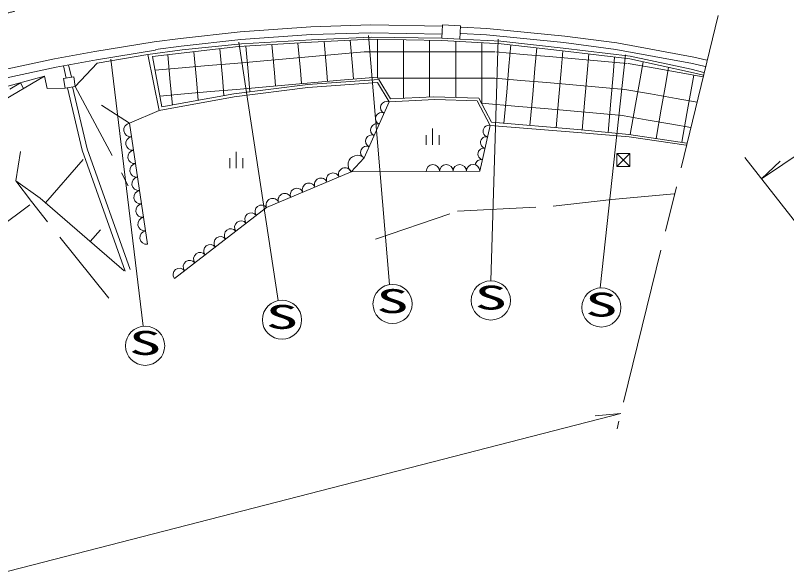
# Model space of a CAD drawing. Units: millimetres, scale not verified. Extents: x 40000 to 680000, y 20000 to 380000.
# Drawn here: x 303802 to 362869, y 262873 to 305338 of the extents above; entities that cross this region are included whole.
import ezdxf
from ezdxf.enums import TextEntityAlignment as Align

# ---------------------------------------------------------------- set-up
doc = ezdxf.new("R2010")
doc.units = ezdxf.units.MM
doc.header["$LTSCALE"] = 1000
doc.linetypes.add('CHAIN', pattern=[18.5, 12, -1.5, 3.5, -1.5])
doc.linetypes.add('DASHED', pattern=[7.5, 6, -1.5])
for name, color, linetype, lineweight in [('M-BGD', 7, 'Continuous', 13), ('M-BMK', 2, 'CHAIN', 13), ('M-BMK-ROW', 30, 'Continuous', 13), ('M-STR-HTXT', 7, 'Continuous', 13)]:
    doc.layers.add(name, color=color, linetype=linetype, lineweight=lineweight)
doc.styles.add('ＭＳ ゴシック', font='')
doc.styles.get('ＭＳ ゴシック').set_extended_font_data('MS Gothic')

msp = doc.modelspace()

# ---------------------------------------------------------------- linework, layer by layer
at = {"layer": 'M-BGD', "linetype": 'CHAIN'}
for p, q in [((357638, 305322), (349887, 273661)), ((359671, 294449), (381012, 267133))]:
    msp.add_line(p, q, dxfattribs=at)
at = {"layer": 'M-BGD', "linetype": 'DASHED'}
for p, q in [((326436, 304465), (321011, 304085)), ((331032, 304606), (326436, 304465)), ((336509, 304511), (331032, 304606)), ((339915, 304346), (337948, 304449)), ((345873, 303755), (339915, 304346)), ((321011, 304085), (316434, 303580)), ((326467, 303866), (321065, 303487)), ((331035, 304006), (326467, 303866)), ((336498, 303911), (331035, 304006)), ((339877, 303847), (337922, 303950)), ((345816, 303259), (339877, 303847)), ((349879, 303226), (345873, 303755)), ((314440, 303308), (309895, 302567)), ((316434, 303580), (314440, 303308)), ((321065, 303487), (316508, 302984)), ((349801, 302732), (345816, 303259)), ((355773, 302148), (349879, 303226)), ((309895, 302567), (306798, 302021)), ((314544, 302667), (310004, 301926)), ((316508, 302984), (314521, 302714)), ((355671, 301658), (349801, 302732)), ((306798, 302021), (302863, 301159)), ((310004, 301926), (306924, 301383)), ((310065, 301684), (313942, 302355)), ((356765, 301917), (355773, 302148)), ((306924, 301383), (303025, 300529)), ((307696, 300535), (307474, 301480)), ((308093, 300595), (307869, 301550)), ((308375, 299889), (310065, 301684)), ((356646, 301431), (355671, 301658)), ((306229, 299743), (306037, 300674)), ((307604, 299771), (306229, 299743)), ((308375, 299889), (312450, 292282)), ((329513, 293353), (335264, 293386)), ((305039, 291066), (303832, 292670)), ((344985, 290723), (349473, 291238)), ((349473, 291238), (354257, 291669)), ((310946, 283662), (305039, 291066)), ((337675, 290346), (344985, 290723)), ((331394, 288183), (337675, 290346))]:
    msp.add_line(p, q, dxfattribs=at)
at = {"layer": 'M-BGD'}
for p, q in [((336508, 304615), (336455, 303600)), ((337904, 304544), (336508, 304615)), ((337851, 303528), (337904, 304544)), ((326481, 303476), (331059, 303679)), ((331059, 303679), (336455, 303600)), ((316573, 302697), (321120, 303158)), ((326493, 303279), (320891, 302950)), ((321120, 303158), (326481, 303476)), ((323637, 300930), (323447, 303100)), ((325629, 301104), (325444, 303218)), ((331005, 303520), (326493, 303279)), ((327622, 301278), (327442, 303330)), ((329614, 301453), (329440, 303437)), ((336455, 303406), (331005, 303520)), ((331523, 303509), (331523, 300536)), ((333523, 303467), (333523, 301536)), ((335523, 303425), (335523, 301536)), ((336455, 303600), (337851, 303528)), ((337836, 303343), (336455, 303406)), ((337523, 303357), (337523, 301536)), ((341005, 303165), (337836, 303343)), ((337851, 303528), (340993, 303364)), ((339523, 303248), (339523, 301536)), ((340993, 303364), (345765, 302833)), ((345694, 302633), (341005, 303165)), ((341749, 303081), (341606, 301445)), ((313942, 302355), (316573, 302697)), ((320891, 302950), (314298, 302188)), ((317660, 300407), (317472, 302554)), ((319652, 300581), (319459, 302784)), ((321644, 300756), (321450, 302983)), ((328531, 302362), (330523, 302536)), ((330523, 302536), (332523, 302536)), ((332523, 302536), (334523, 302536)), ((334523, 302536), (336523, 302536)), ((336523, 302536), (338523, 302536)), ((338523, 302536), (340523, 302536)), ((340610, 302536), (342690, 302354)), ((343737, 302855), (343599, 301271)), ((345725, 302629), (345591, 301097)), ((350853, 302012), (345694, 302633)), ((345765, 302833), (350890, 302205)), ((313942, 302355), (314817, 298055)), ((314298, 302188), (315013, 298321)), ((315667, 300233), (315484, 302325)), ((320561, 301665), (322553, 301839)), ((322553, 301839), (324546, 302013)), ((324546, 302013), (326538, 302187)), ((326538, 302187), (328531, 302362)), ((342690, 302354), (344682, 302180)), ((344682, 302180), (346675, 302006)), ((346675, 302006), (348667, 301831)), ((347712, 302390), (347584, 300922)), ((349699, 302151), (349576, 300748)), ((355517, 300998), (350853, 302012)), ((350890, 302205), (355563, 301217)), ((314493, 301134), (316576, 301316)), ((316576, 301316), (318569, 301490)), ((318569, 301490), (320561, 301665)), ((327709, 300282), (327622, 301278)), ((329701, 300457), (329614, 301453)), ((333523, 301536), (333523, 298994)), ((335523, 301536), (335523, 299094)), ((337523, 301536), (337523, 299054)), ((339523, 301536), (339523, 298561)), ((341606, 301445), (341432, 299453)), ((343599, 301271), (343424, 299278)), ((348667, 301831), (350659, 301657)), ((350746, 301649), (352802, 301287)), ((351875, 301790), (351643, 300476)), ((352802, 301287), (356491, 300636)), ((353831, 301364), (353613, 300128)), ((306037, 300674), (296440, 298084)), ((306037, 300674), (298015, 295977)), ((321756, 299483), (321644, 300756)), ((323724, 299934), (323637, 300930)), ((325716, 300108), (325629, 301104)), ((345591, 301097), (345417, 299104)), ((347584, 300922), (347409, 298930)), ((349576, 300748), (349402, 298756)), ((355756, 300766), (355235, 297812)), ((356493, 300770), (355517, 300998)), ((355563, 301217), (356535, 300976)), ((303378, 299697), (304180, 300166)), ((304180, 300166), (304433, 299735)), ((308264, 300621), (307493, 300504)), ((307493, 300504), (307604, 299771)), ((308375, 299889), (308264, 300621)), ((315822, 298468), (315667, 300233)), ((317798, 298828), (317660, 300407)), ((319774, 299189), (319652, 300581)), ((324720, 300021), (326713, 300195)), ((326198, 299815), (331532, 300196)), ((326201, 300047), (331638, 300415)), ((326713, 300195), (328705, 300369)), ((328705, 300369), (331523, 300616)), ((331532, 300196), (332424, 298709)), ((331565, 300536), (334523, 300536)), ((331638, 300415), (332526, 298945)), ((334523, 300536), (336523, 300536)), ((336523, 300536), (338523, 300536)), ((338523, 300536), (340523, 300536)), ((340523, 300536), (342515, 300362)), ((342515, 300362), (344508, 300187)), ((344508, 300187), (346500, 300013)), ((351643, 300476), (351296, 298506)), ((353613, 300128), (353266, 298159)), ((307604, 299771), (308375, 299889)), ((307785, 299799), (308921, 295004)), ((308182, 299859), (309305, 295117)), ((316751, 299324), (318743, 299498)), ((318743, 299498), (320735, 299672)), ((320544, 299329), (326201, 300047)), ((320548, 299110), (326198, 299815)), ((320735, 299672), (322728, 299846)), ((322728, 299846), (324720, 300021)), ((346500, 300013), (348493, 299839)), ((348493, 299839), (350485, 299665)), ((350485, 299665), (352455, 299317)), ((314817, 298055), (320548, 299110)), ((314858, 299158), (316751, 299324)), ((315013, 298321), (320544, 299329)), ((332424, 298709), (335916, 298905)), ((332526, 298945), (335834, 299109)), ((335834, 299109), (339294, 298995)), ((335916, 298905), (339159, 298803)), ((339294, 298995), (340270, 297145)), ((341432, 299453), (341223, 297065)), ((343424, 299278), (343216, 296897)), ((345417, 299104), (345209, 296729)), ((347409, 298930), (347202, 296557)), ((352455, 299317), (354424, 298970)), ((354424, 298970), (356014, 298690)), ((312545, 297072), (310394, 298467)), ((332424, 298709), (330512, 294420)), ((339159, 298803), (340168, 296906)), ((339492, 298619), (342341, 298369)), ((342341, 298369), (344334, 298195)), ((349402, 298756), (349193, 296370)), ((351296, 298506), (350890, 296205)), ((314817, 298055), (312545, 297072)), ((344334, 298195), (346326, 298021)), ((346326, 298021), (348318, 297846)), ((348318, 297846), (350311, 297672)), ((353266, 298159), (352869, 295911)), ((355235, 297812), (354848, 295617)), ((340270, 297145), (346886, 296587)), ((350138, 297695), (352107, 297348)), ((352107, 297348), (354077, 297000)), ((312545, 297072), (313926, 287806)), ((335759, 296669), (335759, 295419)), ((340168, 296906), (339376, 293406)), ((340168, 296906), (346869, 296376)), ((346886, 296587), (350789, 296220)), ((354077, 297000), (355538, 296743)), ((335259, 296169), (335259, 295419)), ((336259, 295419), (336259, 296169)), ((346869, 296376), (350808, 296030)), ((350789, 296220), (355225, 295561)), ((350808, 296030), (355166, 295386)), ((303832, 292670), (304187, 294906)), ((308921, 295004), (312206, 285743)), ((309305, 295117), (312583, 285876)), ((320720, 294892), (320720, 293642)), ((308981, 294291), (306112, 290974)), ((320220, 294392), (320220, 293642)), ((321220, 293642), (321220, 294392)), ((330512, 294420), (329513, 293353)), ((329513, 293353), (330512, 294420)), ((329513, 293353), (323046, 290614)), ((339376, 293406), (335264, 293386)), ((303832, 292670), (305697, 291333)), ((305697, 291333), (312137, 285763)), ((304905, 290830), (296308, 284365)), ((323046, 290614), (315975, 285170)), ((310309, 288913), (309533, 288015))]:
    msp.add_line(p, q, dxfattribs=at)
for centre, radius, start, end in [((332232, 298281), 470, 65.98207, 245.98207), ((331850, 297423), 470, 65.98207, 245.98207), ((312622, 296558), 520, 98.47333, 278.47333), ((331468, 296565), 470, 65.98207, 245.98207), ((340069, 296469), 449, 77.25425, 257.25425), ((312775, 295528), 520, 98.47333, 278.47333), ((331086, 295707), 470, 65.98207, 245.98207), ((339871, 295594), 449, 77.25425, 257.25425), ((312929, 294498), 520, 98.47333, 278.47333), ((330703, 294849), 470, 65.98207, 245.98207), ((339673, 294718), 449, 77.25425, 257.25425), ((330012, 293887), 731, 46.86689, 226.86689), ((339475, 293843), 449, 77.25425, 174.09876), ((313082, 293469), 520, 98.47333, 278.47333), ((329051, 293158), 502, 22.95709, 202.95709), ((335778, 293388), 514, 0.27784, 180.27784), ((336806, 293393), 514, 0.27784, 180.27784), ((337834, 293398), 514, 0.27784, 180.27784), ((338862, 293403), 514, 0.27784, 180.27784), ((328127, 292766), 502, 22.95709, 202.95709), ((313236, 292439), 520, 98.47333, 278.47333), ((326279, 291984), 502, 22.95709, 202.95709), ((327203, 292375), 502, 22.95709, 202.95709), ((313389, 291409), 520, 98.47333, 278.47333), ((325356, 291592), 502, 22.95709, 202.95709), ((323508, 290810), 502, 22.95709, 202.95709), ((324432, 291201), 502, 22.95709, 202.95709), ((313542, 290380), 520, 98.47333, 278.47333), ((322653, 290312), 496, 37.59525, 217.59525), ((321868, 289707), 496, 37.59525, 217.59525), ((313696, 289350), 520, 98.47333, 278.47333), ((321082, 289102), 496, 37.59525, 217.59525), ((320296, 288497), 496, 37.59525, 217.59525), ((313849, 288320), 520, 98.47333, 278.47333), ((319511, 287892), 496, 37.59525, 217.59525), ((318725, 287287), 496, 37.59525, 217.59525), ((317939, 286682), 496, 37.59525, 217.59525), ((317154, 286077), 496, 37.59525, 217.59525), ((316368, 285472), 496, 37.59525, 217.59525)]:
    msp.add_arc(centre, radius, start, end, dxfattribs=at)
at = {"layer": 'M-BMK'}
msp.add_open_spline([(274567, 296813), (275266, 297065), (275966, 297317), (276667, 297567), (277368, 297816), (278070, 298061), (278772, 298306), (279475, 298551), (280178, 298794), (280882, 299035), (285103, 300481), (289354, 301844), (293647, 303069), (300026, 304890), (306500, 306405), (313059, 307418), (319652, 308436), (326331, 308947), (333001, 308894), (337445, 308858), (341885, 308573), (346295, 308053), (347031, 307966), (347765, 307873), (348499, 307772), (349232, 307672), (349965, 307564), (350696, 307451), (351428, 307339), (352159, 307221), (352888, 307090), (353435, 306993), (353981, 306888), (354526, 306780), (354829, 306720), (355131, 306660), (355433, 306597), (355554, 306572), (355675, 306546), (355796, 306521), (355917, 306496), (356038, 306472), (356159, 306447)], degree=3, knots=[0, 0, 0, 0, 1, 1, 1, 2, 2, 2, 3, 3, 3, 4, 4, 4, 5, 5, 5, 6, 6, 6, 7, 7, 7, 8, 8, 8, 9, 9, 9, 10, 10, 10, 11, 11, 11, 12, 12, 12, 13, 13, 13, 14, 14, 14, 14], dxfattribs=at)
at = {"layer": 'M-BMK-ROW'}
for p, q in [((350868, 294755), (349868, 294755)), ((349868, 294755), (349868, 293755)), ((350868, 294755), (349868, 293755)), ((349868, 294755), (350868, 293755)), ((350868, 293755), (350868, 294755)), ((349868, 293755), (350868, 293755))]:
    msp.add_line(p, q, dxfattribs=at)
at = {"layer": 'M-STR-HTXT'}
for p, q in [((360945, 292819), (405105, 322474)), ((330858, 303806), (332448, 284709)), ((320912, 303297), (323931, 283490)), ((340776, 303511), (340223, 284997)), ((311103, 301976), (313586, 281517)), ((350538, 302314), (348603, 284457)), ((360945, 292819), (362369, 294163)), ((194320, 234745), (350171, 274821)), ((350171, 274821), (348220, 274651))]:
    msp.add_line(p, q, dxfattribs=at)
for centre in [(332690, 283228), (340217, 283497), (348684, 282960), (324222, 282019), (313737, 280024)]:
    msp.add_circle(centre, 1500, dxfattribs=at)

# ---------------------------------------------------------------- texts
at = {"layer": 'M-STR-HTXT', "style": 'ＭＳ ゴシック', "width": 2}
for p in [(331440, 281978), (338967, 282247), (347434, 281710), (322972, 280769), (312487, 278774)]:
    msp.add_text('S', height=1833, dxfattribs=at).set_placement(p, align=Align.BOTTOM_LEFT)

doc.saveas('drawing.dxf')
